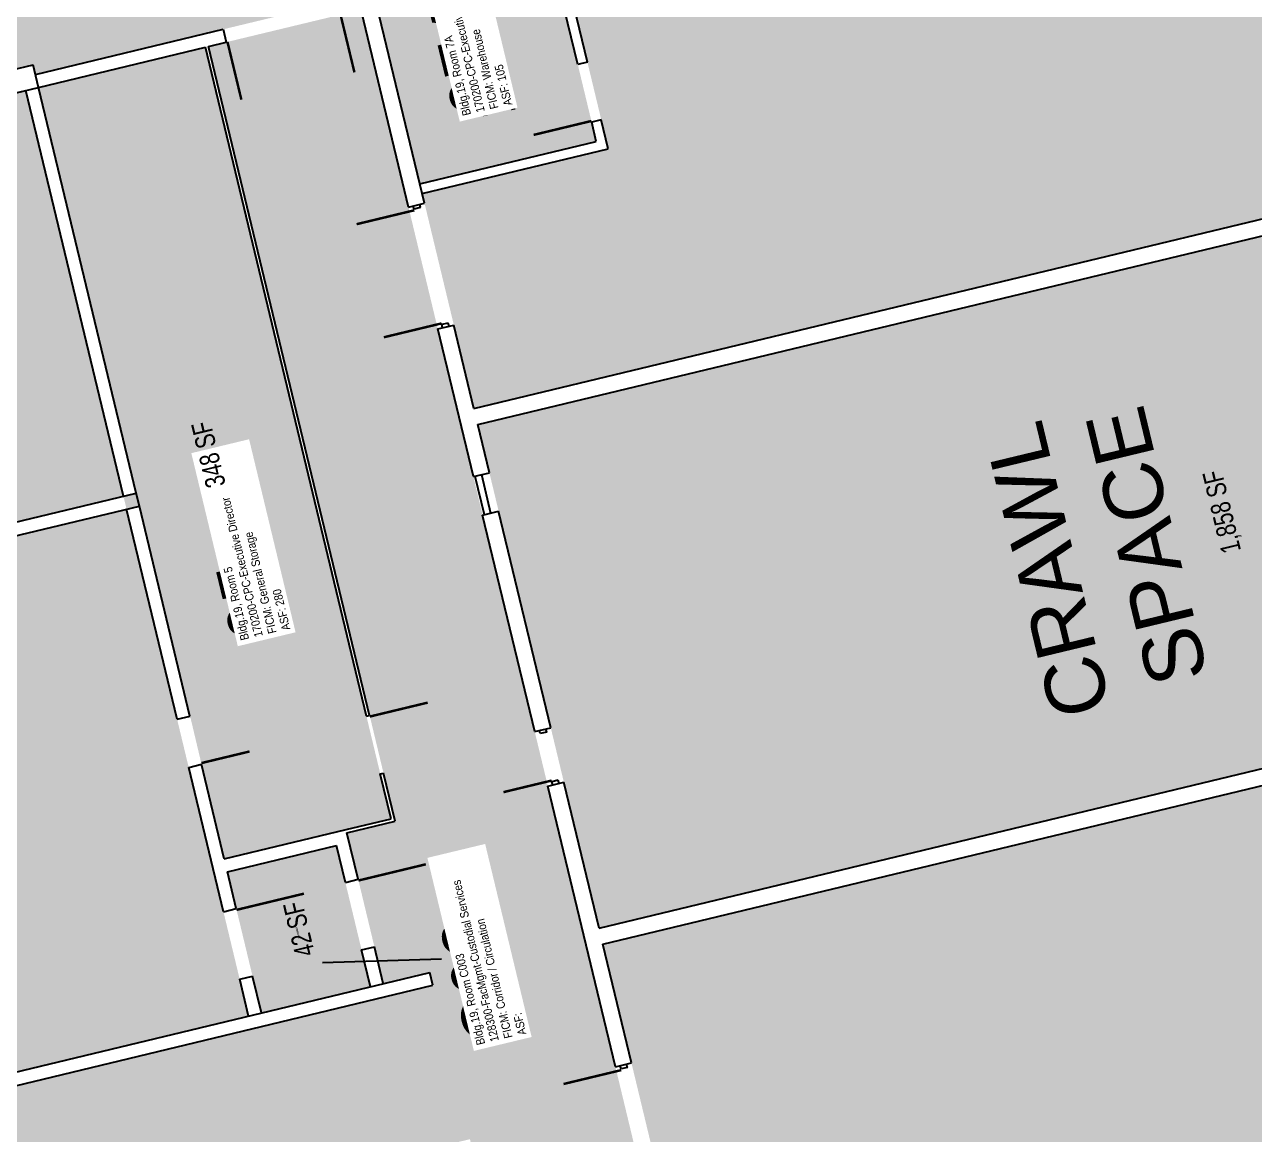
# Model space of a CAD drawing. Header units: inches. Extents: x 69214422 to 69219374, y 27667901 to 27671446.
# Drawn here: x 69216716 to 69217461, y 27669962 to 27670635 of the extents above; entities that cross this region are included whole.
import ezdxf
from ezdxf.enums import TextEntityAlignment as Align

# ---------------------------------------------------------------- set-up
doc = ezdxf.new("R2010")
doc.units = ezdxf.units.IN
doc.header["$LTSCALE"] = 100
doc.header["$MEASUREMENT"] = 0
for name, color, linetype in [('A-COLS', 5, 'CONTINUOUS'), ('A-DOOR', 2, 'CONTINUOUS'), ('A-GLAZ', 1, 'CONTINUOUS'), ('A-IDEN-RNUM', 7, 'CONTINUOUS'), ('A-IDEN-SNUM', 4, 'CONTINUOUS'), ('A-IDEN-TEXT', 4, 'CONTINUOUS'), ('A-IDEN-VNUM', 4, 'CONTINUOUS'), ('A-WALL', 5, 'CONTINUOUS'), ('AREA-TEXT', 3, 'CONTINUOUS'), ('Rooms-Category-Color', 7, 'CONTINUOUS'), ('Rooms-College-Color', 7, 'CONTINUOUS'), ('Rooms-Department-Color', 7, 'CONTINUOUS'), ('Rooms-Division-Color', 7, 'CONTINUOUS'), ('Rooms-Information', 7, 'CONTINUOUS')]:
    doc.layers.add(name, color=color, linetype=linetype)
doc.styles.add('Annotative', font='arial.ttf')
doc.styles.add('CP_AREA', font='arial.ttf', dxfattribs={"height": 15})
doc.styles.add('CP_ROOMSNUMBER', font='arial.ttf', dxfattribs={"height": 1})
doc.styles.add('CP_ROOMVNUMBER', font='arial.ttf', dxfattribs={"width": 0.85, "height": 0.075})

msp = doc.modelspace()

# ---------------------------------------------------------------- hatches: boundary and pattern name
at = {"layer": 'Rooms-Category-Color', "true_color": 0xe3c5e1}
for points in [[(69217762.13, 27670588.26), (69217816.57, 27670601.36), (69217791.06, 27670707.33), (69217789.66, 27670713.17), (69217711.72, 27671036.92), (69217710.32, 27671042.75), (69217659.88, 27671252.27), (69217654.15, 27671276.09), (69217657.07, 27671276.79), (69217639.28, 27671350.68), (69217636.36, 27671349.98), (69217634.42, 27671349.51), (69217478.86, 27671312.06), (69217473.03, 27671310.66), (69217232.89, 27671252.85), (69216808.03, 27671150.58), (69216923.17, 27670672.24), (69217035.95, 27670699.39), (69217069.65, 27670559.39), (69216956.87, 27670532.24), (69216988.23, 27670401.96), (69217738.79, 27670582.64)], [(69216602.89, 27671101.2), (69216589.27, 27671097.92), (69216392.88, 27671050.65), (69216379.27, 27671047.37), (69216182.88, 27671000.09), (69216036.56, 27670964.87), (69216034.13, 27670964.29), (69216028.3, 27670962.88), (69215975.8, 27670950.24), (69215994.99, 27670870.52), (69215997.91, 27670858.37), (69215999.32, 27670852.54), (69216049.75, 27670643.02), (69216051.16, 27670637.19), (69216060.52, 27670598.3), (69216065.67, 27670576.91), (69216067.07, 27670571.08), (69216095.39, 27670453.44), (69216288.86, 27670500.01), (69216287.46, 27670505.84), (69216301.07, 27670509.12), (69216302.48, 27670503.29), (69216324.84, 27670508.67), (69216354, 27670515.69), (69216498.87, 27670550.56), (69216497.46, 27670556.39), (69216511.07, 27670559.67), (69216512.48, 27670553.84), (69216565.95, 27670566.71), (69216595.12, 27670573.73), (69216708.87, 27670601.11), (69216707.46, 27670606.95), (69216721.07, 27670610.22), (69216722.48, 27670604.39), (69216836.23, 27670631.77), (69216906.23, 27670648.62), (69216917.9, 27670651.43), (69216798.3, 27671148.24)], [(69216955.47, 27670538.08), (69217062.41, 27670563.82), (69217030.12, 27670697.99), (69216923.17, 27670672.24)], [(69216775.78, 27670348.77), (69216783.56, 27670350.64), (69216724.35, 27670596.61), (69216825.46, 27670620.95), (69216886.54, 27670367.2), (69216919.08, 27670232.06), (69216923.05, 27670215.53), (69216927.5, 27670197.06), (69216928.2, 27670194.14), (69216929.61, 27670188.31), (69216931.48, 27670180.53), (69216938.03, 27670153.31), (69216910.81, 27670146.76), (69216836.92, 27670128.97), (69216823.12, 27670186.32), (69216816.2, 27670215.51), (69216785.43, 27670342.86), (69216777.66, 27670340.99)]]:
    msp.add_hatch(color=254, dxfattribs=at).paths.add_polyline_path(points)
at = {"layer": 'Rooms-Category-Color', "true_color": 0xadadad}
for points in [[(69216933.42, 27670181), (69216925, 27670216), (69216827.41, 27670621.42), (69216838.1, 27670623.99), (69216908.1, 27670640.84), (69216919.77, 27670643.65), (69216980.85, 27670389.9), (69216987.87, 27670360.73), (69216993.49, 27670337.4), (69217025.08, 27670206.15), (69217033.04, 27670173.09), (69217091.78, 27669929.06), (69217114.25, 27669835.73), (69217183.06, 27669549.9), (69217185.4, 27669540.17), (69217219.33, 27669399.2), (69217209.61, 27669396.86), (69217135.72, 27669379.07), (69217126, 27669376.73), (69217108.91, 27669447.71), (69217099.55, 27669486.59), (69217096.28, 27669500.21), (69217094.87, 27669506.04), (69217086.45, 27669541.04), (69217074.51, 27669590.62), (69217034.73, 27669755.9), (69217026.3, 27669790.9), (69216985.81, 27669959.1), (69216704.84, 27669891.46), (69216669.84, 27669883.04), (69216577.48, 27669860.8), (69216542.48, 27669852.38), (69216297.47, 27669793.4), (69216108.86, 27669748), (69216133.2, 27669646.89), (69216080.7, 27669634.25), (69216010.7, 27669617.4), (69215965.98, 27669606.63), (69215955.45, 27669650.38), (69215944.68, 27669695.1), (69215941.29, 27669709.2), (69215918.7, 27669803.02), (69215917.3, 27669808.86), (69215907, 27669851.63), (69215897.64, 27669890.52), (69215889.68, 27669923.58), (69215886.41, 27669937.19), (69215971.96, 27669957.78), (69216041.96, 27669974.63), (69216047.8, 27669976.04), (69216049.2, 27669970.21), (69216057.63, 27669935.21), (69216080.56, 27669839.93), (69216226.4, 27669875.03), (69216234.17, 27669876.9), (69216254.59, 27669881.82), (69216275.98, 27669886.97), (69216334.31, 27669901.01), (69216379.04, 27669911.78), (69216553.92, 27669953.87), (69216556.1, 27669954.4), (69216606.42, 27669966.51), (69216608.6, 27669967.04), (69216729.04, 27669996.03), (69216734.87, 27669997.43), (69216962.37, 27670052.2), (69216963.34, 27670052.43), (69216961.47, 27670060.21), (69216960.5, 27670059.98), (69216933.28, 27670053.42), (69216927.89, 27670075.78), (69216918.07, 27670116.62), (69216911.28, 27670144.81), (69216940.45, 27670151.83)], [(69217042.76, 27670175.43), (69217064.06, 27670086.96), (69217867.12, 27670280.27), (69217890.45, 27670285.89), (69217892.4, 27670286.36), (69217818.91, 27670591.64), (69217798.49, 27670586.72), (69217788.77, 27670584.38), (69217764.47, 27670578.53), (69217741.13, 27670572.92), (69217442.17, 27670500.95), (69217372.17, 27670484.1), (69217104.32, 27670419.62), (69217090.71, 27670416.35), (69217084.88, 27670414.94), (69216990.57, 27670392.24), (69216997.59, 27670363.07), (69217003.21, 27670339.74), (69217034.81, 27670208.49)], [(69216838.79, 27670121.19), (69216904.9, 27670137.11), (69216910.29, 27670114.74), (69216920.12, 27670073.91), (69216925.5, 27670051.55), (69216859.39, 27670035.64), (69216854.01, 27670058), (69216844.18, 27670098.83)]]:
    msp.add_hatch(color=253, dxfattribs=at).paths.add_polyline_path(points)
at = {"layer": 'Rooms-Category-Color', "true_color": 0xffe090}
for points in [[(69216500.74, 27670542.78), (69216514.35, 27670546.06), (69216567.82, 27670558.93), (69216596.99, 27670565.95), (69216716.57, 27670594.74), (69216775.78, 27670348.77), (69216531.75, 27670290.02), (69216506.24, 27670395.99), (69216497.82, 27670431), (69216472.54, 27670536)], [(69216815.34, 27670184.44), (69216808.32, 27670213.61), (69216777.66, 27670340.99), (69216542.38, 27670284.35), (69216616.33, 27669977.13), (69216721.33, 27670002.4), (69216727.17, 27670003.81), (69216838, 27670030.49), (69216843.83, 27670031.89), (69216851.61, 27670033.76), (69216846.23, 27670056.12), (69216836.4, 27670096.96)], [(69217242.87, 27669788.52), (69217203.55, 27669951.86), (69217102.44, 27669927.52), (69217101.51, 27669931.4), (69217066.4, 27670077.24), (69217099.46, 27670085.2), (69217731.4, 27670237.32), (69217774.18, 27670247.62), (69217857.79, 27670267.74), (69217866.22, 27670232.74), (69217874.18, 27670199.69), (69217982.3, 27669750.52), (69217783.97, 27669702.78), (69217745.08, 27669693.41), (69217292.02, 27669584.35), (69217281.72, 27669627.13), (69217273.3, 27669662.13), (69217251.3, 27669753.52)]]:
    msp.add_hatch(color=41, dxfattribs=at).paths.add_polyline_path(points)
at = {"layer": 'Rooms-College-Color', "true_color": 0xadadad}
for points in [[(69217762.13, 27670588.26), (69217816.57, 27670601.36), (69217791.06, 27670707.33), (69217789.66, 27670713.17), (69217711.72, 27671036.92), (69217710.32, 27671042.75), (69217659.88, 27671252.27), (69217654.15, 27671276.09), (69217657.07, 27671276.79), (69217639.28, 27671350.68), (69217636.36, 27671349.98), (69217634.42, 27671349.51), (69217478.86, 27671312.06), (69217473.03, 27671310.66), (69217232.89, 27671252.85), (69216808.03, 27671150.58), (69216923.17, 27670672.24), (69217035.95, 27670699.39), (69217069.65, 27670559.39), (69216956.87, 27670532.24), (69216988.23, 27670401.96), (69217738.79, 27670582.64)], [(69216602.89, 27671101.2), (69216589.27, 27671097.92), (69216392.88, 27671050.65), (69216379.27, 27671047.37), (69216182.88, 27671000.09), (69216036.56, 27670964.87), (69216034.13, 27670964.29), (69216028.3, 27670962.88), (69215975.8, 27670950.24), (69215994.99, 27670870.52), (69215997.91, 27670858.37), (69215999.32, 27670852.54), (69216049.75, 27670643.02), (69216051.16, 27670637.19), (69216060.52, 27670598.3), (69216065.67, 27670576.91), (69216067.07, 27670571.08), (69216095.39, 27670453.44), (69216288.86, 27670500.01), (69216287.46, 27670505.84), (69216301.07, 27670509.12), (69216302.48, 27670503.29), (69216324.84, 27670508.67), (69216354, 27670515.69), (69216498.87, 27670550.56), (69216497.46, 27670556.39), (69216511.07, 27670559.67), (69216512.48, 27670553.84), (69216565.95, 27670566.71), (69216595.12, 27670573.73), (69216708.87, 27670601.11), (69216707.46, 27670606.95), (69216721.07, 27670610.22), (69216722.48, 27670604.39), (69216836.23, 27670631.77), (69216906.23, 27670648.62), (69216917.9, 27670651.43), (69216798.3, 27671148.24)], [(69216955.47, 27670538.08), (69217062.41, 27670563.82), (69217030.12, 27670697.99), (69216923.17, 27670672.24)], [(69216933.42, 27670181), (69216925, 27670216), (69216827.41, 27670621.42), (69216838.1, 27670623.99), (69216908.1, 27670640.84), (69216919.77, 27670643.65), (69216980.85, 27670389.9), (69216987.87, 27670360.73), (69216993.49, 27670337.4), (69217025.08, 27670206.15), (69217033.04, 27670173.09), (69217091.78, 27669929.06), (69217114.25, 27669835.73), (69217183.06, 27669549.9), (69217185.4, 27669540.17), (69217219.33, 27669399.2), (69217209.61, 27669396.86), (69217135.72, 27669379.07), (69217126, 27669376.73), (69217108.91, 27669447.71), (69217099.55, 27669486.59), (69217096.28, 27669500.21), (69217094.87, 27669506.04), (69217086.45, 27669541.04), (69217074.51, 27669590.62), (69217034.73, 27669755.9), (69217026.3, 27669790.9), (69216985.81, 27669959.1), (69216704.84, 27669891.46), (69216669.84, 27669883.04), (69216577.48, 27669860.8), (69216542.48, 27669852.38), (69216297.47, 27669793.4), (69216108.86, 27669748), (69216133.2, 27669646.89), (69216080.7, 27669634.25), (69216010.7, 27669617.4), (69215965.98, 27669606.63), (69215955.45, 27669650.38), (69215944.68, 27669695.1), (69215941.29, 27669709.2), (69215918.7, 27669803.02), (69215917.3, 27669808.86), (69215907, 27669851.63), (69215897.64, 27669890.52), (69215889.68, 27669923.58), (69215886.41, 27669937.19), (69215971.96, 27669957.78), (69216041.96, 27669974.63), (69216047.8, 27669976.04), (69216049.2, 27669970.21), (69216057.63, 27669935.21), (69216080.56, 27669839.93), (69216226.4, 27669875.03), (69216234.17, 27669876.9), (69216254.59, 27669881.82), (69216275.98, 27669886.97), (69216334.31, 27669901.01), (69216379.04, 27669911.78), (69216553.92, 27669953.87), (69216556.1, 27669954.4), (69216606.42, 27669966.51), (69216608.6, 27669967.04), (69216729.04, 27669996.03), (69216734.87, 27669997.43), (69216962.37, 27670052.2), (69216963.34, 27670052.43), (69216961.47, 27670060.21), (69216960.5, 27670059.98), (69216933.28, 27670053.42), (69216927.89, 27670075.78), (69216918.07, 27670116.62), (69216911.28, 27670144.81), (69216940.45, 27670151.83)], [(69216775.78, 27670348.77), (69216783.56, 27670350.64), (69216724.35, 27670596.61), (69216825.46, 27670620.95), (69216886.54, 27670367.2), (69216919.08, 27670232.06), (69216923.05, 27670215.53), (69216927.5, 27670197.06), (69216928.2, 27670194.14), (69216929.61, 27670188.31), (69216931.48, 27670180.53), (69216938.03, 27670153.31), (69216910.81, 27670146.76), (69216836.92, 27670128.97), (69216823.12, 27670186.32), (69216816.2, 27670215.51), (69216785.43, 27670342.86), (69216777.66, 27670340.99)], [(69216500.74, 27670542.78), (69216514.35, 27670546.06), (69216567.82, 27670558.93), (69216596.99, 27670565.95), (69216716.57, 27670594.74), (69216775.78, 27670348.77), (69216531.75, 27670290.02), (69216506.24, 27670395.99), (69216497.82, 27670431), (69216472.54, 27670536)], [(69217042.76, 27670175.43), (69217064.06, 27670086.96), (69217867.12, 27670280.27), (69217890.45, 27670285.89), (69217892.4, 27670286.36), (69217818.91, 27670591.64), (69217798.49, 27670586.72), (69217788.77, 27670584.38), (69217764.47, 27670578.53), (69217741.13, 27670572.92), (69217442.17, 27670500.95), (69217372.17, 27670484.1), (69217104.32, 27670419.62), (69217090.71, 27670416.35), (69217084.88, 27670414.94), (69216990.57, 27670392.24), (69216997.59, 27670363.07), (69217003.21, 27670339.74), (69217034.81, 27670208.49)], [(69216815.34, 27670184.44), (69216808.32, 27670213.61), (69216777.66, 27670340.99), (69216542.38, 27670284.35), (69216616.33, 27669977.13), (69216721.33, 27670002.4), (69216727.17, 27670003.81), (69216838, 27670030.49), (69216843.83, 27670031.89), (69216851.61, 27670033.76), (69216846.23, 27670056.12), (69216836.4, 27670096.96)], [(69217242.87, 27669788.52), (69217203.55, 27669951.86), (69217102.44, 27669927.52), (69217101.51, 27669931.4), (69217066.4, 27670077.24), (69217099.46, 27670085.2), (69217731.4, 27670237.32), (69217774.18, 27670247.62), (69217857.79, 27670267.74), (69217866.22, 27670232.74), (69217874.18, 27670199.69), (69217982.3, 27669750.52), (69217783.97, 27669702.78), (69217745.08, 27669693.41), (69217292.02, 27669584.35), (69217281.72, 27669627.13), (69217273.3, 27669662.13), (69217251.3, 27669753.52)], [(69216838.79, 27670121.19), (69216904.9, 27670137.11), (69216910.29, 27670114.74), (69216920.12, 27670073.91), (69216925.5, 27670051.55), (69216859.39, 27670035.64), (69216854.01, 27670058), (69216844.18, 27670098.83)]]:
    msp.add_hatch(color=253, dxfattribs=at).paths.add_polyline_path(points)
at = {"layer": 'Rooms-Department-Color', "true_color": 0x80bc67}
for points in [[(69217762.13, 27670588.26), (69217816.57, 27670601.36), (69217791.06, 27670707.33), (69217789.66, 27670713.17), (69217711.72, 27671036.92), (69217710.32, 27671042.75), (69217659.88, 27671252.27), (69217654.15, 27671276.09), (69217657.07, 27671276.79), (69217639.28, 27671350.68), (69217636.36, 27671349.98), (69217634.42, 27671349.51), (69217478.86, 27671312.06), (69217473.03, 27671310.66), (69217232.89, 27671252.85), (69216808.03, 27671150.58), (69216923.17, 27670672.24), (69217035.95, 27670699.39), (69217069.65, 27670559.39), (69216956.87, 27670532.24), (69216988.23, 27670401.96), (69217738.79, 27670582.64)], [(69216602.89, 27671101.2), (69216589.27, 27671097.92), (69216392.88, 27671050.65), (69216379.27, 27671047.37), (69216182.88, 27671000.09), (69216036.56, 27670964.87), (69216034.13, 27670964.29), (69216028.3, 27670962.88), (69215975.8, 27670950.24), (69215994.99, 27670870.52), (69215997.91, 27670858.37), (69215999.32, 27670852.54), (69216049.75, 27670643.02), (69216051.16, 27670637.19), (69216060.52, 27670598.3), (69216065.67, 27670576.91), (69216067.07, 27670571.08), (69216095.39, 27670453.44), (69216288.86, 27670500.01), (69216287.46, 27670505.84), (69216301.07, 27670509.12), (69216302.48, 27670503.29), (69216324.84, 27670508.67), (69216354, 27670515.69), (69216498.87, 27670550.56), (69216497.46, 27670556.39), (69216511.07, 27670559.67), (69216512.48, 27670553.84), (69216565.95, 27670566.71), (69216595.12, 27670573.73), (69216708.87, 27670601.11), (69216707.46, 27670606.95), (69216721.07, 27670610.22), (69216722.48, 27670604.39), (69216836.23, 27670631.77), (69216906.23, 27670648.62), (69216917.9, 27670651.43), (69216798.3, 27671148.24)], [(69216955.47, 27670538.08), (69217062.41, 27670563.82), (69217030.12, 27670697.99), (69216923.17, 27670672.24)], [(69216775.78, 27670348.77), (69216783.56, 27670350.64), (69216724.35, 27670596.61), (69216825.46, 27670620.95), (69216886.54, 27670367.2), (69216919.08, 27670232.06), (69216923.05, 27670215.53), (69216927.5, 27670197.06), (69216928.2, 27670194.14), (69216929.61, 27670188.31), (69216931.48, 27670180.53), (69216938.03, 27670153.31), (69216910.81, 27670146.76), (69216836.92, 27670128.97), (69216823.12, 27670186.32), (69216816.2, 27670215.51), (69216785.43, 27670342.86), (69216777.66, 27670340.99)], [(69216500.74, 27670542.78), (69216514.35, 27670546.06), (69216567.82, 27670558.93), (69216596.99, 27670565.95), (69216716.57, 27670594.74), (69216775.78, 27670348.77), (69216531.75, 27670290.02), (69216506.24, 27670395.99), (69216497.82, 27670431), (69216472.54, 27670536)], [(69216815.34, 27670184.44), (69216808.32, 27670213.61), (69216777.66, 27670340.99), (69216542.38, 27670284.35), (69216616.33, 27669977.13), (69216721.33, 27670002.4), (69216727.17, 27670003.81), (69216838, 27670030.49), (69216843.83, 27670031.89), (69216851.61, 27670033.76), (69216846.23, 27670056.12), (69216836.4, 27670096.96)], [(69217242.87, 27669788.52), (69217203.55, 27669951.86), (69217102.44, 27669927.52), (69217101.51, 27669931.4), (69217066.4, 27670077.24), (69217099.46, 27670085.2), (69217731.4, 27670237.32), (69217774.18, 27670247.62), (69217857.79, 27670267.74), (69217866.22, 27670232.74), (69217874.18, 27670199.69), (69217982.3, 27669750.52), (69217783.97, 27669702.78), (69217745.08, 27669693.41), (69217292.02, 27669584.35), (69217281.72, 27669627.13), (69217273.3, 27669662.13), (69217251.3, 27669753.52)]]:
    msp.add_hatch(color=83, dxfattribs=at).paths.add_polyline_path(points)
at = {"layer": 'Rooms-Department-Color', "true_color": 0xacacac}
for points in [[(69216933.42, 27670181), (69216925, 27670216), (69216827.41, 27670621.42), (69216838.1, 27670623.99), (69216908.1, 27670640.84), (69216919.77, 27670643.65), (69216980.85, 27670389.9), (69216987.87, 27670360.73), (69216993.49, 27670337.4), (69217025.08, 27670206.15), (69217033.04, 27670173.09), (69217091.78, 27669929.06), (69217114.25, 27669835.73), (69217183.06, 27669549.9), (69217185.4, 27669540.17), (69217219.33, 27669399.2), (69217209.61, 27669396.86), (69217135.72, 27669379.07), (69217126, 27669376.73), (69217108.91, 27669447.71), (69217099.55, 27669486.59), (69217096.28, 27669500.21), (69217094.87, 27669506.04), (69217086.45, 27669541.04), (69217074.51, 27669590.62), (69217034.73, 27669755.9), (69217026.3, 27669790.9), (69216985.81, 27669959.1), (69216704.84, 27669891.46), (69216669.84, 27669883.04), (69216577.48, 27669860.8), (69216542.48, 27669852.38), (69216297.47, 27669793.4), (69216108.86, 27669748), (69216133.2, 27669646.89), (69216080.7, 27669634.25), (69216010.7, 27669617.4), (69215965.98, 27669606.63), (69215955.45, 27669650.38), (69215944.68, 27669695.1), (69215941.29, 27669709.2), (69215918.7, 27669803.02), (69215917.3, 27669808.86), (69215907, 27669851.63), (69215897.64, 27669890.52), (69215889.68, 27669923.58), (69215886.41, 27669937.19), (69215971.96, 27669957.78), (69216041.96, 27669974.63), (69216047.8, 27669976.04), (69216049.2, 27669970.21), (69216057.63, 27669935.21), (69216080.56, 27669839.93), (69216226.4, 27669875.03), (69216234.17, 27669876.9), (69216254.59, 27669881.82), (69216275.98, 27669886.97), (69216334.31, 27669901.01), (69216379.04, 27669911.78), (69216553.92, 27669953.87), (69216556.1, 27669954.4), (69216606.42, 27669966.51), (69216608.6, 27669967.04), (69216729.04, 27669996.03), (69216734.87, 27669997.43), (69216962.37, 27670052.2), (69216963.34, 27670052.43), (69216961.47, 27670060.21), (69216960.5, 27670059.98), (69216933.28, 27670053.42), (69216927.89, 27670075.78), (69216918.07, 27670116.62), (69216911.28, 27670144.81), (69216940.45, 27670151.83)], [(69217042.76, 27670175.43), (69217064.06, 27670086.96), (69217867.12, 27670280.27), (69217890.45, 27670285.89), (69217892.4, 27670286.36), (69217818.91, 27670591.64), (69217798.49, 27670586.72), (69217788.77, 27670584.38), (69217764.47, 27670578.53), (69217741.13, 27670572.92), (69217442.17, 27670500.95), (69217372.17, 27670484.1), (69217104.32, 27670419.62), (69217090.71, 27670416.35), (69217084.88, 27670414.94), (69216990.57, 27670392.24), (69216997.59, 27670363.07), (69217003.21, 27670339.74), (69217034.81, 27670208.49)], [(69216838.79, 27670121.19), (69216904.9, 27670137.11), (69216910.29, 27670114.74), (69216920.12, 27670073.91), (69216925.5, 27670051.55), (69216859.39, 27670035.64), (69216854.01, 27670058), (69216844.18, 27670098.83)]]:
    msp.add_hatch(color=253, dxfattribs=at).paths.add_polyline_path(points)
at = {"layer": 'Rooms-Division-Color', "true_color": 0x80bc67}
for points in [[(69217762.13, 27670588.26), (69217816.57, 27670601.36), (69217791.06, 27670707.33), (69217789.66, 27670713.17), (69217711.72, 27671036.92), (69217710.32, 27671042.75), (69217659.88, 27671252.27), (69217654.15, 27671276.09), (69217657.07, 27671276.79), (69217639.28, 27671350.68), (69217636.36, 27671349.98), (69217634.42, 27671349.51), (69217478.86, 27671312.06), (69217473.03, 27671310.66), (69217232.89, 27671252.85), (69216808.03, 27671150.58), (69216923.17, 27670672.24), (69217035.95, 27670699.39), (69217069.65, 27670559.39), (69216956.87, 27670532.24), (69216988.23, 27670401.96), (69217738.79, 27670582.64)], [(69216602.89, 27671101.2), (69216589.27, 27671097.92), (69216392.88, 27671050.65), (69216379.27, 27671047.37), (69216182.88, 27671000.09), (69216036.56, 27670964.87), (69216034.13, 27670964.29), (69216028.3, 27670962.88), (69215975.8, 27670950.24), (69215994.99, 27670870.52), (69215997.91, 27670858.37), (69215999.32, 27670852.54), (69216049.75, 27670643.02), (69216051.16, 27670637.19), (69216060.52, 27670598.3), (69216065.67, 27670576.91), (69216067.07, 27670571.08), (69216095.39, 27670453.44), (69216288.86, 27670500.01), (69216287.46, 27670505.84), (69216301.07, 27670509.12), (69216302.48, 27670503.29), (69216324.84, 27670508.67), (69216354, 27670515.69), (69216498.87, 27670550.56), (69216497.46, 27670556.39), (69216511.07, 27670559.67), (69216512.48, 27670553.84), (69216565.95, 27670566.71), (69216595.12, 27670573.73), (69216708.87, 27670601.11), (69216707.46, 27670606.95), (69216721.07, 27670610.22), (69216722.48, 27670604.39), (69216836.23, 27670631.77), (69216906.23, 27670648.62), (69216917.9, 27670651.43), (69216798.3, 27671148.24)], [(69216955.47, 27670538.08), (69217062.41, 27670563.82), (69217030.12, 27670697.99), (69216923.17, 27670672.24)], [(69216775.78, 27670348.77), (69216783.56, 27670350.64), (69216724.35, 27670596.61), (69216825.46, 27670620.95), (69216886.54, 27670367.2), (69216919.08, 27670232.06), (69216923.05, 27670215.53), (69216927.5, 27670197.06), (69216928.2, 27670194.14), (69216929.61, 27670188.31), (69216931.48, 27670180.53), (69216938.03, 27670153.31), (69216910.81, 27670146.76), (69216836.92, 27670128.97), (69216823.12, 27670186.32), (69216816.2, 27670215.51), (69216785.43, 27670342.86), (69216777.66, 27670340.99)], [(69216500.74, 27670542.78), (69216514.35, 27670546.06), (69216567.82, 27670558.93), (69216596.99, 27670565.95), (69216716.57, 27670594.74), (69216775.78, 27670348.77), (69216531.75, 27670290.02), (69216506.24, 27670395.99), (69216497.82, 27670431), (69216472.54, 27670536)], [(69216815.34, 27670184.44), (69216808.32, 27670213.61), (69216777.66, 27670340.99), (69216542.38, 27670284.35), (69216616.33, 27669977.13), (69216721.33, 27670002.4), (69216727.17, 27670003.81), (69216838, 27670030.49), (69216843.83, 27670031.89), (69216851.61, 27670033.76), (69216846.23, 27670056.12), (69216836.4, 27670096.96)], [(69217242.87, 27669788.52), (69217203.55, 27669951.86), (69217102.44, 27669927.52), (69217101.51, 27669931.4), (69217066.4, 27670077.24), (69217099.46, 27670085.2), (69217731.4, 27670237.32), (69217774.18, 27670247.62), (69217857.79, 27670267.74), (69217866.22, 27670232.74), (69217874.18, 27670199.69), (69217982.3, 27669750.52), (69217783.97, 27669702.78), (69217745.08, 27669693.41), (69217292.02, 27669584.35), (69217281.72, 27669627.13), (69217273.3, 27669662.13), (69217251.3, 27669753.52)]]:
    msp.add_hatch(color=83, dxfattribs=at).paths.add_polyline_path(points)
at = {"layer": 'Rooms-Division-Color', "true_color": 0xadadad}
for points in [[(69216933.42, 27670181), (69216925, 27670216), (69216827.41, 27670621.42), (69216838.1, 27670623.99), (69216908.1, 27670640.84), (69216919.77, 27670643.65), (69216980.85, 27670389.9), (69216987.87, 27670360.73), (69216993.49, 27670337.4), (69217025.08, 27670206.15), (69217033.04, 27670173.09), (69217091.78, 27669929.06), (69217114.25, 27669835.73), (69217183.06, 27669549.9), (69217185.4, 27669540.17), (69217219.33, 27669399.2), (69217209.61, 27669396.86), (69217135.72, 27669379.07), (69217126, 27669376.73), (69217108.91, 27669447.71), (69217099.55, 27669486.59), (69217096.28, 27669500.21), (69217094.87, 27669506.04), (69217086.45, 27669541.04), (69217074.51, 27669590.62), (69217034.73, 27669755.9), (69217026.3, 27669790.9), (69216985.81, 27669959.1), (69216704.84, 27669891.46), (69216669.84, 27669883.04), (69216577.48, 27669860.8), (69216542.48, 27669852.38), (69216297.47, 27669793.4), (69216108.86, 27669748), (69216133.2, 27669646.89), (69216080.7, 27669634.25), (69216010.7, 27669617.4), (69215965.98, 27669606.63), (69215955.45, 27669650.38), (69215944.68, 27669695.1), (69215941.29, 27669709.2), (69215918.7, 27669803.02), (69215917.3, 27669808.86), (69215907, 27669851.63), (69215897.64, 27669890.52), (69215889.68, 27669923.58), (69215886.41, 27669937.19), (69215971.96, 27669957.78), (69216041.96, 27669974.63), (69216047.8, 27669976.04), (69216049.2, 27669970.21), (69216057.63, 27669935.21), (69216080.56, 27669839.93), (69216226.4, 27669875.03), (69216234.17, 27669876.9), (69216254.59, 27669881.82), (69216275.98, 27669886.97), (69216334.31, 27669901.01), (69216379.04, 27669911.78), (69216553.92, 27669953.87), (69216556.1, 27669954.4), (69216606.42, 27669966.51), (69216608.6, 27669967.04), (69216729.04, 27669996.03), (69216734.87, 27669997.43), (69216962.37, 27670052.2), (69216963.34, 27670052.43), (69216961.47, 27670060.21), (69216960.5, 27670059.98), (69216933.28, 27670053.42), (69216927.89, 27670075.78), (69216918.07, 27670116.62), (69216911.28, 27670144.81), (69216940.45, 27670151.83)], [(69217042.76, 27670175.43), (69217064.06, 27670086.96), (69217867.12, 27670280.27), (69217890.45, 27670285.89), (69217892.4, 27670286.36), (69217818.91, 27670591.64), (69217798.49, 27670586.72), (69217788.77, 27670584.38), (69217764.47, 27670578.53), (69217741.13, 27670572.92), (69217442.17, 27670500.95), (69217372.17, 27670484.1), (69217104.32, 27670419.62), (69217090.71, 27670416.35), (69217084.88, 27670414.94), (69216990.57, 27670392.24), (69216997.59, 27670363.07), (69217003.21, 27670339.74), (69217034.81, 27670208.49)], [(69216838.79, 27670121.19), (69216904.9, 27670137.11), (69216910.29, 27670114.74), (69216920.12, 27670073.91), (69216925.5, 27670051.55), (69216859.39, 27670035.64), (69216854.01, 27670058), (69216844.18, 27670098.83)]]:
    msp.add_hatch(color=253, dxfattribs=at).paths.add_polyline_path(points)

# ---------------------------------------------------------------- linework, layer by layer
at = {"layer": 'A-COLS'}
for p, q in [((69216707.46, 27670606.95), (69216721.07, 27670610.22)), ((69216724.35, 27670596.61), (69216721.07, 27670610.22)), ((69216710.74, 27670593.33), (69216724.35, 27670596.61))]:
    msp.add_line(p, q, dxfattribs=at)
at = {"layer": 'A-DOOR'}
for points in [[(69216907.37, 27670640.67, 1.5, 1.5, 0), (69216915.8, 27670605.67, 0, 0, 0), (69216915.07, 27670605.49, 0, 0, -0.414214), (69216872.75, 27670633.88, 0, 0, -0.414214)], [(69216838.83, 27670624.17, 1.5, 1.5, 0), (69216847.26, 27670589.17, 0, 0, 0), (69216847.98, 27670589.34, 0, 0, 0.414214), (69216872.75, 27670633.88, 0, 0, 0.414214)], [(69217059.43, 27670576.22, 1.5, 1.5, 0), (69217024.43, 27670567.79, 0, 0, 0), (69217024.6, 27670567.06, 0, 0, -0.414214), (69217051.18, 27670610.49, 0, 0, -0.414214)], [(69216952.11, 27670522.1, 1.5, 1.5, 0), (69216917.11, 27670513.67, 0, 0, 0), (69216917.29, 27670512.94, 0, 0, 0.414214), (69216961.82, 27670488.18, 0, 0, 0.414214)], [(69216968.61, 27670453.55, 1.5, 1.5, 0), (69216933.61, 27670445.13, 0, 0, 0), (69216933.44, 27670445.86, 0, 0, -0.414214), (69216961.82, 27670488.18, 0, 0, -0.414214)], [(69216925.17, 27670215.27, 1.5, 1.5, 0), (69216960.17, 27670223.7, 0, 0, 0), (69216960.35, 27670222.97, 0, 0, -0.414214), (69216931.97, 27670180.65, 0, 0, -0.414214)], [(69216823.05, 27670187.07, 1.5, 1.5, 0), (69216852.21, 27670194.09, 0, 0, 0), (69216852.39, 27670193.36, 0, 0, 0.414214), (69216816.2, 27670215.51, 0, 0, 0.414214)], [(69217035.31, 27670176.47, 1.5, 1.5, 0), (69217006.15, 27670169.45, 0, 0, 0), (69217006.32, 27670168.72, 0, 0, -0.414214), (69217028.47, 27670204.91, 0, 0, -0.414214)], [(69216918.24, 27670115.89, 1.5, 1.5, 0), (69216959.07, 27670125.72, 0, 0, 0), (69216958.9, 27670126.45, 0, 0, -0.414214), (69216927.89, 27670075.78, 0, 0, -0.414214)], [(69216844.35, 27670098.1, 1.5, 1.5, 0), (69216885.19, 27670107.93, 0, 0, 0), (69216885.01, 27670108.66, 0, 0, -0.414214), (69216854.01, 27670058, 0, 0, -0.414214)], [(69217077.56, 27670000.98, 1.5, 1.5, 0), (69217042.56, 27669992.56, 0, 0, 0), (69217042.73, 27669991.83, 0, 0, 0.414214), (69217087.27, 27669967.06, 0, 0, 0.414214)], [(69217094.06, 27669932.44, 1.5, 1.5, 0), (69217059.06, 27669924.02, 0, 0, 0), (69217058.88, 27669924.74, 0, 0, -0.414214), (69217087.27, 27669967.06, 0, 0, -0.414214)]]:
    msp.add_lwpolyline(points, format="xyseb", dxfattribs=at)
at = {"layer": 'A-GLAZ'}
for p, q in [((69216988.84, 27670360.97), (69216994.46, 27670337.63)), ((69216992.73, 27670361.9), (69216998.35, 27670338.57))]:
    msp.add_line(p, q, dxfattribs=at)
at = {"layer": 'A-IDEN-VNUM'}
msp.add_line((69216968.54, 27670068.22), (69216896.41, 27670066.05), dxfattribs=at)
at = {"layer": 'A-WALL'}
for p, q in [((69216948.55, 27670524.07), (69216798.3, 27671148.24)), ((69216958.28, 27670526.41), (69216808.03, 27671150.58)), ((69217051.18, 27670610.49), (69217030.12, 27670697.99)), ((69217057.01, 27670611.89), (69217035.95, 27670699.39)), ((69216722.48, 27670604.39), (69216836.23, 27670631.77)), ((69216836.23, 27670631.77), (69216838.1, 27670623.99)), ((69216827.41, 27670621.42), (69216838.1, 27670623.99)), ((69216925, 27670216), (69216827.41, 27670621.42)), ((69216724.35, 27670596.61), (69216825.46, 27670620.95)), ((69216923.05, 27670215.53), (69216825.46, 27670620.95)), ((69217057.01, 27670611.89), (69217051.18, 27670610.49)), ((69216596.99, 27670565.95), (69216716.57, 27670594.74)), ((69216775.78, 27670348.77), (69216716.57, 27670594.74)), ((69216783.56, 27670350.64), (69216724.35, 27670596.61)), ((69216988.23, 27670401.96), (69217738.79, 27670582.64)), ((69217065.44, 27670576.89), (69217059.6, 27670575.49)), ((69217069.65, 27670559.39), (69217065.44, 27670576.89)), ((69216990.57, 27670392.24), (69217741.13, 27670572.92)), ((69217062.41, 27670563.82), (69217059.6, 27670575.49)), ((69216955.47, 27670538.08), (69217062.41, 27670563.82)), ((69216956.87, 27670532.24), (69217069.65, 27670559.39)), ((69216948.55, 27670524.07), (69216958.28, 27670526.41)), ((69216951.94, 27670522.83), (69216951.47, 27670524.77)), ((69216955.83, 27670523.76), (69216955.36, 27670525.71)), ((69216955.83, 27670523.76), (69216951.94, 27670522.83)), ((69216966.34, 27670450.18), (69216976.06, 27670452.52)), ((69216987.87, 27670360.73), (69216966.34, 27670450.18)), ((69216972.68, 27670453.76), (69216968.79, 27670452.83)), ((69216969.26, 27670450.88), (69216968.79, 27670452.83)), ((69216973.15, 27670451.82), (69216972.68, 27670453.76)), ((69216988.23, 27670401.96), (69216976.06, 27670452.52)), ((69216997.59, 27670363.07), (69216990.57, 27670392.24)), ((69216987.87, 27670360.73), (69216997.59, 27670363.07)), ((69216230.36, 27670217.47), (69216783.56, 27670350.64)), ((69216785.43, 27670342.86), (69216783.56, 27670350.64)), ((69216232.24, 27670209.69), (69216785.43, 27670342.86)), ((69216808.32, 27670213.61), (69216777.66, 27670340.99)), ((69216816.1, 27670215.48), (69216785.43, 27670342.86)), ((69216993.49, 27670337.4), (69217003.21, 27670339.74)), ((69217034.81, 27670208.49), (69217003.21, 27670339.74)), ((69217025.08, 27670206.15), (69216993.49, 27670337.4)), ((69217064.06, 27670086.96), (69217867.12, 27670280.27)), ((69217066.4, 27670077.24), (69217857.79, 27670267.74)), ((69216808.32, 27670213.61), (69216816.2, 27670215.51)), ((69216923.05, 27670215.53), (69216925, 27670216)), ((69217025.08, 27670206.15), (69217034.81, 27670208.49)), ((69217028.47, 27670204.91), (69217028, 27670206.85)), ((69217032.36, 27670205.84), (69217028.47, 27670204.91)), ((69217032.36, 27670205.84), (69217031.89, 27670207.79)), ((69216815.34, 27670184.44), (69216823.12, 27670186.32)), ((69216836.4, 27670096.96), (69216815.34, 27670184.44)), ((69216836.92, 27670128.97), (69216823.12, 27670186.32)), ((69216931.48, 27670180.53), (69216933.42, 27670181)), ((69216938.03, 27670153.31), (69216931.48, 27670180.53)), ((69216940.45, 27670151.83), (69216933.42, 27670181)), ((69217033.04, 27670173.09), (69217042.76, 27670175.43)), ((69217039.38, 27670176.68), (69217035.49, 27670175.74)), ((69217035.96, 27670173.8), (69217035.49, 27670175.74)), ((69217039.85, 27670174.73), (69217039.38, 27670176.68)), ((69217064.06, 27670086.96), (69217042.76, 27670175.43)), ((69217074, 27670002.95), (69217033.04, 27670173.09)), ((69216910.81, 27670146.76), (69216938.03, 27670153.31)), ((69216911.28, 27670144.81), (69216940.45, 27670151.83)), ((69216836.92, 27670128.97), (69216910.81, 27670146.76)), ((69216918.07, 27670116.62), (69216911.28, 27670144.81)), ((69216838.79, 27670121.19), (69216904.9, 27670137.11)), ((69216910.29, 27670114.74), (69216904.9, 27670137.11)), ((69216844.18, 27670098.83), (69216838.79, 27670121.19)), ((69216910.29, 27670114.74), (69216918.07, 27670116.62)), ((69216836.4, 27670096.96), (69216844.18, 27670098.83)), ((69217083.72, 27670005.29), (69217066.4, 27670077.24)), ((69216920.12, 27670073.91), (69216927.89, 27670075.78)), ((69216925.5, 27670051.55), (69216920.12, 27670073.91)), ((69216933.28, 27670053.42), (69216927.89, 27670075.78)), ((69216377.16, 27669919.55), (69216961.47, 27670060.21)), ((69216846.23, 27670056.12), (69216854.01, 27670058)), ((69216851.61, 27670033.76), (69216846.23, 27670056.12)), ((69216859.39, 27670035.64), (69216854.01, 27670058)), ((69216963.34, 27670052.43), (69216961.47, 27670060.21)), ((69216379.04, 27669911.78), (69216963.34, 27670052.43)), ((69217074, 27670002.95), (69217083.72, 27670005.29)), ((69217077.38, 27670001.71), (69217076.91, 27670003.66)), ((69217081.27, 27670002.65), (69217077.38, 27670001.71)), ((69217081.27, 27670002.65), (69217080.8, 27670004.59))]:
    msp.add_line(p, q, dxfattribs=at)

# ---------------------------------------------------------------- texts
at = {"layer": 'A-IDEN-RNUM', "style": 'CP_ROOMSNUMBER', "width": 0.85}
for s, p in [('0007-A0', (69216985.44, 27670619.04)), ('0005-00', (69216838.9, 27670348.79)), ('C003-00', (69216881.38, 27670084.45))]:
    msp.add_text(s, height=1, rotation=103.53478, dxfattribs=at).set_placement(p, align=Align.MIDDLE)
at = {"layer": 'A-IDEN-SNUM', "style": 'CP_ROOMSNUMBER', "width": 0.85}
for s, p in [('01900007A0', (69216985.44, 27670619.04)), ('0190000500', (69216838.9, 27670348.79)), ('0190C00300', (69216881.38, 27670084.45))]:
    msp.add_text(s, height=1, rotation=103.53478, dxfattribs=at).set_placement(p, align=Align.MIDDLE)
at = {"layer": 'A-IDEN-TEXT', "style": 'Annotative'}
for s, p in [('SPACE', (69217395.96, 27670318.48)), ('CRAWL', (69217335.73, 27670303.98))]:
    msp.add_text(s, height=36, rotation=103.53478, dxfattribs=at).set_placement(p, align=Align.MIDDLE)
at = {"layer": 'A-IDEN-VNUM', "style": 'CP_ROOMVNUMBER', "width": 0.85}
for s, p in [('07A', (69216985.44, 27670619.04)), ('05', (69216854.24, 27670287.19)), ('C03', (69216993.5, 27670056.87))]:
    msp.add_text(s, height=36, rotation=103.53478, dxfattribs=at).set_placement(p, align=Align.MIDDLE)
at = {"layer": 'AREA-TEXT', "style": 'CP_AREA', "width": 0.75}
for s, height, p in [('105 SF', 24, (69216992.79, 27670618.03)), ('348 SF', 12, (69216827.3, 27670374.02)), ('1,858 SF', 12, (69217441.49, 27670339.3)), ('42 SF', 12, (69216882.15, 27670086.37))]:
    msp.add_text(s, height=height, rotation=103.53478, dxfattribs=at).set_placement(p, align=Align.MIDDLE_CENTER)

# ---------------------------------------------------------------- next in the draw order: texts
at = {"layer": 'Rooms-Information', "char_height": 5.1429, "width": 115.2, "attachment_point": 7, "rotation": 103.53478, "style": 'CP_ROOMVNUMBER', "bg_fill": 3, "box_fill_scale": 1.5, "bg_fill_color": 256, "bg_fill_true_color": 13158600, "bg_fill_transparency": 0}
for s, insert in [('Bldg.19, Room 7A^M^J170200-CPC-Executive Director^M^JFICM: Warehouse^M^JASF: 105', (69217011.62, 27670586.19)), ('Bldg.19, Room 5^M^J170200-CPC-Executive Director^M^JFICM: General Storage^M^JASF: 280', (69216877.08, 27670268.24)), ('Bldg.19, Room C003^M^J128300-FacMgmt-Custodial Services^M^JFICM: Corridor / Circulation^M^JASF: ', (69217020.17, 27670022.96))]:
    msp.add_mtext(s, dxfattribs=dict(at, insert=insert))

doc.saveas('drawing.dxf')
